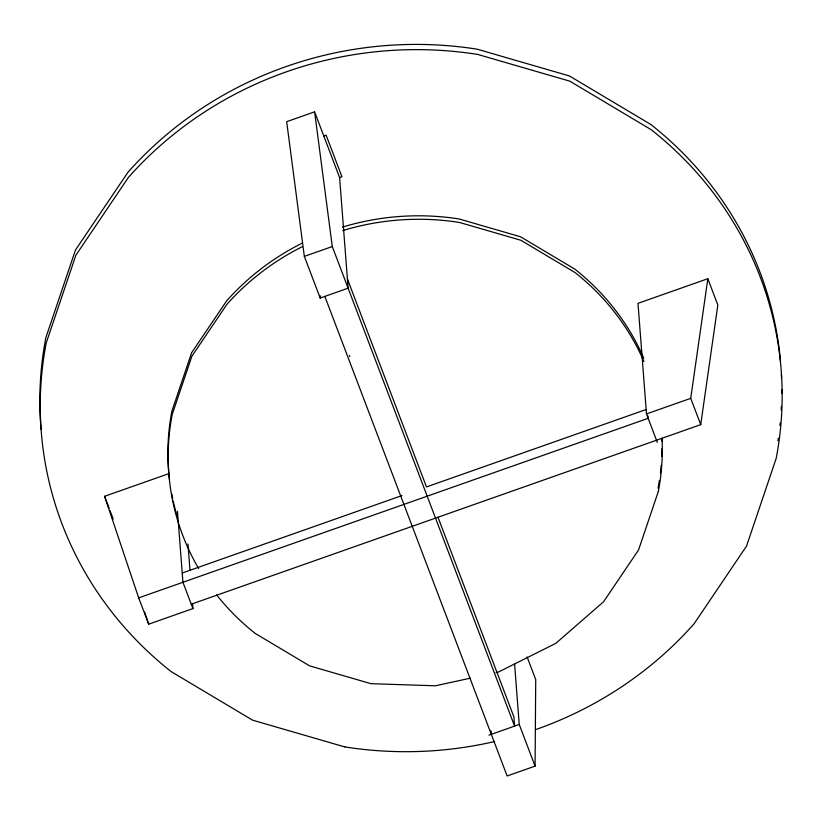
<?xml version="1.0" encoding="UTF-8"?>
<svg xmlns="http://www.w3.org/2000/svg" width="822" height="822" viewBox="0 0 822 822"><rect width="100%" height="100%" fill="white"/><g stroke="black" fill="none" stroke-linecap="round" stroke-linejoin="round"><path stroke-width="1.23" d="M324.834 296.393L507.133 775.968L535.071 766.125L535.728 679.64L527.097 656.922M191.259 604.201L700.724 424.645L690.727 398.341L707.834 278.72L637.985 303.339L646.493 413.928L657.323 442.421M700.724 424.645L717.832 305.024L707.834 278.72M658.299 491.546L638.571 549.928L603.625 601.704L555.836 643.349L498.471 672.036L496.026 672.56M314.61 111.843L286.673 121.687L304.346 256.392L320.179 298.037L348.117 288.183L339.609 177.593L314.61 111.843L332.283 246.538L514.593 726.124L513.873 716.856L437.982 517.213M323.776 135.949L326.108 135.127L341.931 176.771L339.609 177.593M304.346 256.392L332.283 246.538M192.543 603.512L192.934 608.578L148.69 624.175L138.692 597.871L104.569 496.303L168.397 473.811M182.217 573.016L401.979 495.563M646.236 409.479L426.474 486.932L347.408 278.925M646.493 413.928L690.727 398.341M138.692 597.871L648.157 418.316L647.983 416.004M488.977 735.145L519.247 724.48L514.562 663.683M470.184 678.201L435.424 685.795L371.01 683.688L309.606 665.871L255.406 633.546M477.592 54.396L569.79 81.152L651.178 129.681A363.756 347.11 -4.4 0 1 776.163 458.45L746.53 546.096L694.056 623.836A375.13 357.971 -4.4 0 1 536.17 729.433M344.808 746.931L252.611 720.175L171.223 671.646A363.756 347.11 -4.4 0 1 46.238 342.877L75.871 255.231L128.345 177.49A375.13 357.971 -4.4 0 1 477.592 54.416M519.247 724.48L535.071 766.125M349.381 355.505L349.802 356.604M192.934 608.578L182.936 582.284L177.47 511.346M104.569 496.303L109.121 508.263M110.025 510.647L113.21 519.021M144.631 612.082L148.69 624.175M491.032 730.85L491.299 734.323M319.984 295.499L320.179 298.037M187.961 543.989L190.005 570.581M302.352 246.672A249.847 238.411 -4.4 0 0 226.851 304.428L191.896 356.203L172.168 414.576A242.274 231.188 -4.4 0 0 198.647 568.557M342.764 230.571A249.847 238.411 -4.4 0 1 459.457 222.454L520.86 240.26L575.061 272.585A242.274 231.188 -4.4 0 1 644.016 361.67M302.085 243.199A249.847 238.411 -4.4 0 0 226.584 300.955L191.629 352.73L171.901 411.103A242.274 231.188 -4.4 0 0 169.507 479.647M342.497 227.088A249.847 238.411 -4.4 0 1 459.19 218.981L520.593 236.787L574.794 269.113A242.274 231.188 -4.4 0 1 643.749 358.197M255.395 633.557A242.274 231.188 -4.4 0 1 216.659 594.923M662.008 438.126A242.274 231.188 -4.4 0 1 658.309 491.556M661.905 438.465A242.274 231.188 -4.4 0 1 661.977 441.013M662.029 448.689A242.274 231.188 -4.4 0 1 661.802 456.374M661.207 465.344A242.274 231.188 -4.4 0 1 660.415 472.989M659.357 480.572A242.274 231.188 -4.4 0 1 658.042 488.073M177.059 515.918A242.274 231.188 -4.4 0 1 173.195 501.04M172.651 498.533A242.274 231.188 -4.4 0 1 171.644 493.508M781.373 374.287A363.756 347.11 -4.4 0 1 781.537 378.099M781.763 389.607A363.756 347.11 -4.4 0 1 781.753 393.45M781.383 406.284A363.756 347.11 -4.4 0 1 781.177 410.137M780.17 422.94A363.756 347.11 -4.4 0 1 779.903 425.488M778.311 438.188A363.756 347.11 -4.4 0 1 777.931 440.715M780.52 361.639A363.756 347.11 -4.4 0 0 650.788 124.451L569.389 75.943L477.192 49.186A375.13 357.971 -4.4 0 0 127.955 172.291L75.47 250.022L45.847 337.667A363.756 347.11 -4.4 0 0 41.079 429.259M494.546 741.547A375.13 357.971 -4.4 0 1 344.808 746.91"/></g></svg>
